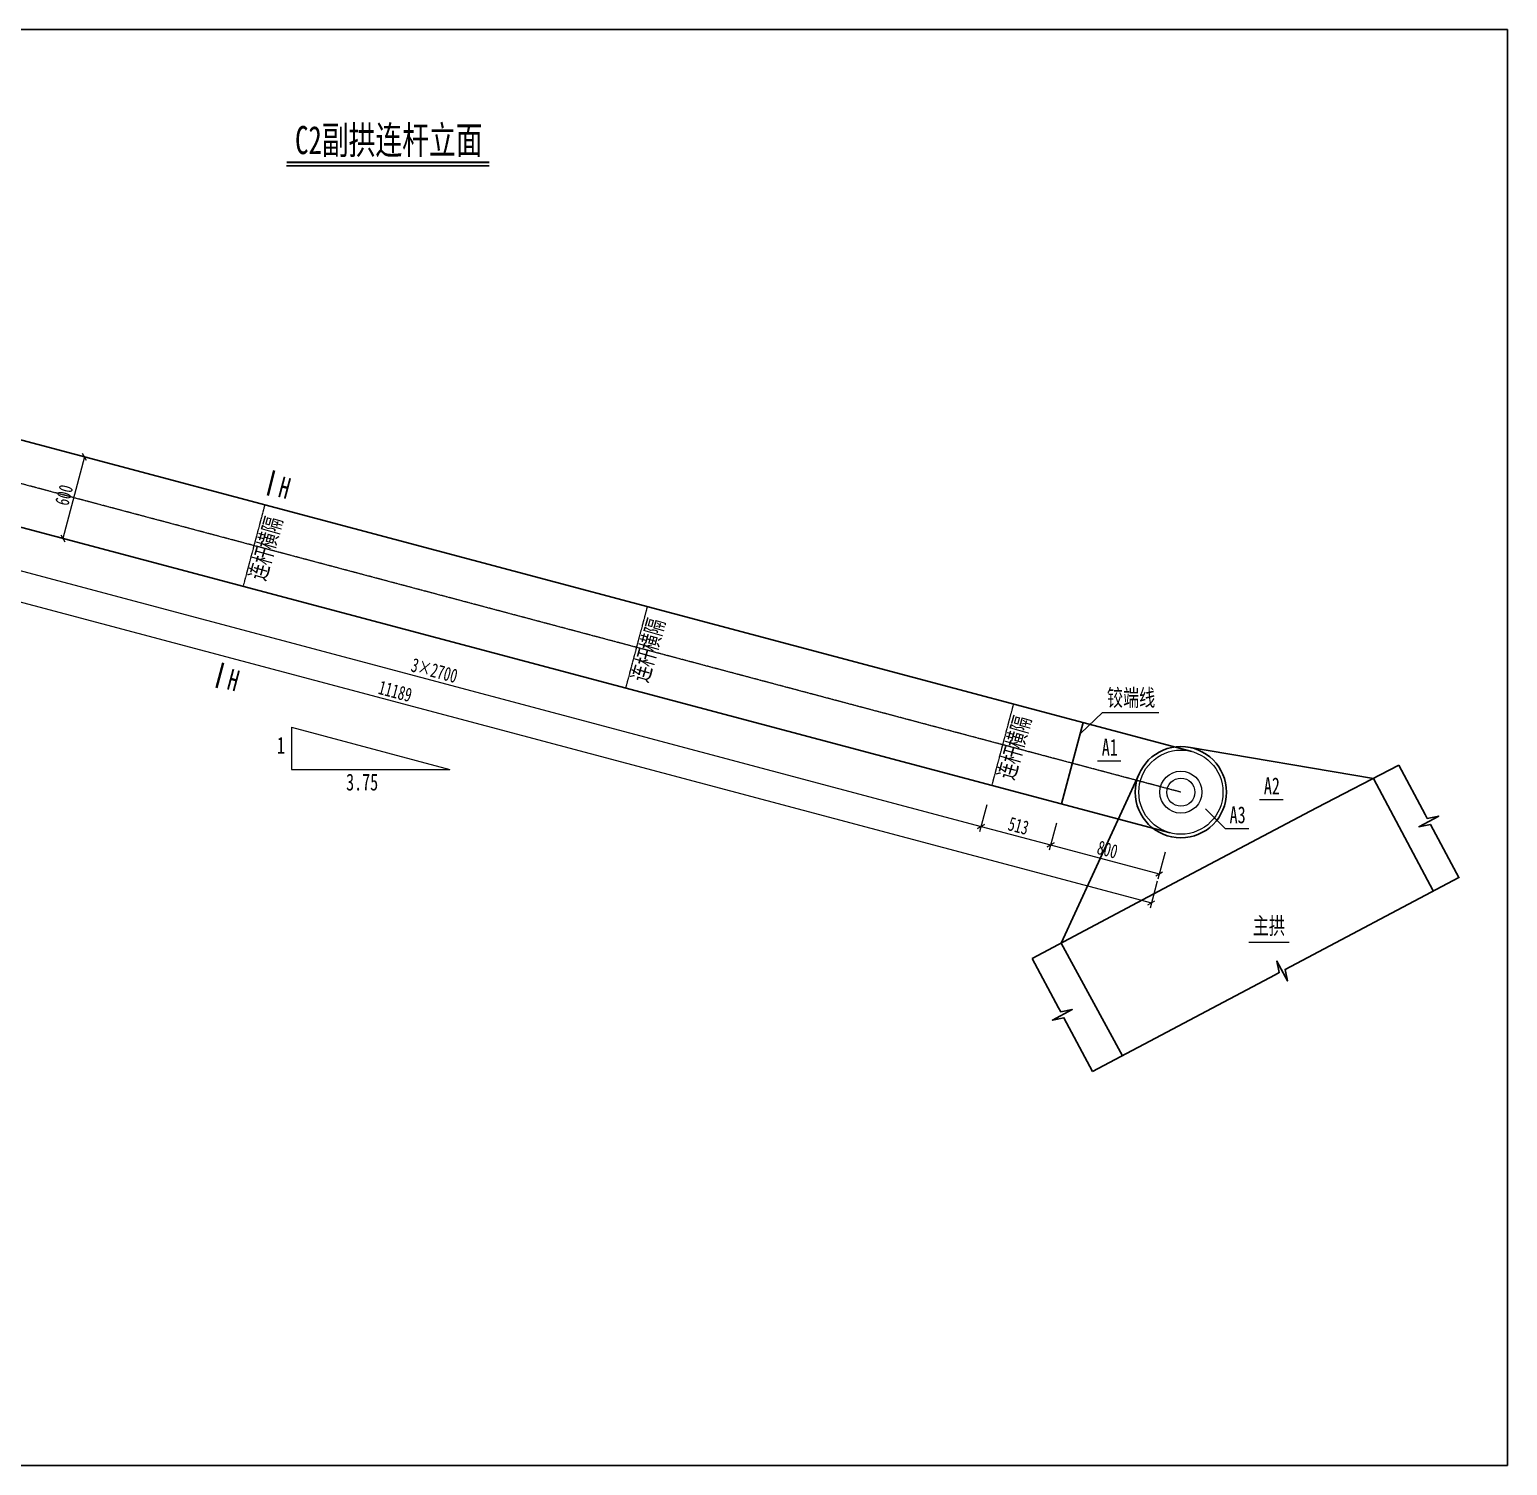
# Model space of a CAD drawing. Header units: millimetres. Extents: x -60009 to 63758, y -2164 to 95433.
# Drawn here: x 30469 to 41000, y 58436 to 68668 of the extents above; entities that cross this region are included whole.
import ezdxf
from ezdxf.enums import TextEntityAlignment as Align

# ---------------------------------------------------------------- set-up
doc = ezdxf.new("R2010")
doc.units = ezdxf.units.MM
doc.linetypes.add('CENTER2', pattern=[28.575, 19.05, -3.175, 3.175, -3.175])
doc.layers.get('Defpoints').update_dxf_attribs({"color": 8})
for name, color, linetype, lineweight in [('中心线', 2, 'CENTER2', 15), ('文字', 7, 'Continuous', 15), ('标注线及字体', 2, 'Continuous', 15), ('粗线', 3, 'Continuous', 35), ('细实线', 4, 'Continuous', 15), ('钢板粗线', 1, 'Continuous', 25)]:
    doc.layers.add(name, color=color, linetype=linetype, lineweight=lineweight)
doc.styles.add('111', font='仿宋_GB2312.TTF', dxfattribs={"width": 0.7})
doc.styles.add('BM_Dim', font='仿宋_GB2312.TTF', dxfattribs={"width": 0.85})
doc.dimstyles.new('200', dxfattribs={"dimscale": 0, "dimtxt": 2.5, "dimasz": 1, "dimexe": 1, "dimexo": 1, "dimgap": 0.6, "dimtad": 1, "dimdec": 0, "dimdsep": 46, "dimtxsty": '111', "dimblk": 'OBLIQUE', "dimcen": 0, "dimclrd": 4, "dimclre": 4, "dimclrt": 4, "dimadec": 1, "dimazin": 2, "dimtfac": 1, "dimtdec": 0, "dimtix": 1, "dimtmove": 2, "dimatfit": 3, "dimfxl": 4, "dimfxlon": 1, "dimtolj": 1, "dimlwd": -1, "dimlwe": -1, "dimarcsym": 0})

# ---------------------------------------------------------------- blocks, each defined once
blk = doc.blocks.new('_Oblique')
at = {"color": 0, "linetype": 'ByBlock', "lineweight": -2}
blk.add_line((-0.5, -0.5), (0.5, 0.5), dxfattribs=at)
blk = doc.blocks.new('*D312')
at = {"layer": 'Defpoints', "color": 0, "transparency": 16777216}
for p in [(29500, 65363), (37327, 63281), (37249, 62989)]:
    blk.add_point(p, dxfattribs=at)
at = {"layer": '细实线', "color": 4, "transparency": 16777216}
for p, q in [((29463, 65226), (29412, 65033)), ((29422, 65072), (37249, 62989)), ((37291, 63144), (37239, 62951))]:
    blk.add_line(p, q, dxfattribs=at)
at = {"layer": '细实线', "color": 4, "transparency": 16777216, "xscale": 40, "yscale": 40, "zscale": 40}
for p, rotation in [((29422, 65072), 165.1039070504746), ((37249, 62989), 345.1039070504746)]:
    blk.add_blockref('_Oblique', p, dxfattribs=dict(at, rotation=rotation))
at = {"layer": '细实线', "color": 4, "transparency": 16777216, "insert": (33354, 64100), "char_height": 100, "attachment_point": 5, "rotation": 345.1039, "style": '111'}
blk.add_mtext('\\A1;3×2700', dxfattribs=at)
blk = doc.blocks.new('*D313')
at = {"layer": 'Defpoints', "color": 0, "transparency": 16777216}
for p in [(37327, 63281), (37823, 63149), (37745, 62858)]:
    blk.add_point(p, dxfattribs=at)
at = {"layer": '细实线', "color": 4, "transparency": 16777216}
for p, q in [((37291, 63144), (37239, 62951)), ((37249, 62989), (37745, 62858)), ((37786, 63012), (37735, 62819))]:
    blk.add_line(p, q, dxfattribs=at)
at = {"layer": '细实线', "color": 4, "transparency": 16777216, "xscale": 40, "yscale": 40, "zscale": 40}
for p, rotation in [((37249, 62989), 165.1039070504658), ((37745, 62858), 345.1039070504658)]:
    blk.add_blockref('_Oblique', p, dxfattribs=dict(at, rotation=rotation))
at = {"layer": '细实线', "color": 4, "transparency": 16777216, "insert": (37516, 62993), "char_height": 100, "attachment_point": 5, "rotation": 345.1039, "style": '111'}
blk.add_mtext('\\A1;513', dxfattribs=at)
blk = doc.blocks.new('*D314')
at = {"layer": 'Defpoints', "color": 0, "transparency": 16777216}
for p in [(37823, 63149), (38596, 62943), (38518, 62652)]:
    blk.add_point(p, dxfattribs=at)
at = {"layer": '细实线', "color": 4, "transparency": 16777216}
for p, q in [((37786, 63012), (37735, 62819)), ((37745, 62858), (38518, 62652)), ((38560, 62806), (38508, 62613))]:
    blk.add_line(p, q, dxfattribs=at)
at = {"layer": '细实线', "color": 4, "transparency": 16777216, "xscale": 40, "yscale": 40, "zscale": 40}
for p, rotation in [((37745, 62858), 165.1039070504736), ((38518, 62652), 345.1039070504736)]:
    blk.add_blockref('_Oblique', p, dxfattribs=dict(at, rotation=rotation))
at = {"layer": '细实线', "color": 4, "transparency": 16777216, "insert": (38150, 62824), "char_height": 100, "attachment_point": 5, "rotation": 345.1039, "style": '111'}
blk.add_mtext('\\A1;800', dxfattribs=at)
blk = doc.blocks.new('*D315')
at = {"layer": 'Defpoints', "color": 0, "transparency": 16777216}
for p in [(27782, 65820), (38596, 62943), (38463, 62445)]:
    blk.add_point(p, dxfattribs=at)
at = {"layer": '细实线', "color": 4, "transparency": 16777216}
for p, q in [((27691, 65476), (27640, 65282)), ((27650, 65321), (38463, 62445)), ((38504, 62599), (38453, 62406))]:
    blk.add_line(p, q, dxfattribs=at)
at = {"layer": '细实线', "color": 4, "transparency": 16777216, "xscale": 40, "yscale": 40, "zscale": 40}
for p, rotation in [((27650, 65321), 165.1039070504737), ((38463, 62445), 345.1039070504738)]:
    blk.add_blockref('_Oblique', p, dxfattribs=dict(at, rotation=rotation))
at = {"layer": '细实线', "color": 4, "transparency": 16777216, "insert": (33075, 63952), "char_height": 100, "attachment_point": 5, "rotation": 345.1039, "style": '111'}
blk.add_mtext('\\A1;11189', dxfattribs=at)
blk = doc.blocks.new('*D341')
at = {"layer": 'Defpoints', "color": 0, "transparency": 16777216}
for p in [(31082, 65563), (30707, 65042), (30928, 64983)]:
    blk.add_point(p, dxfattribs=at)
at = {"layer": '细实线', "color": 4, "transparency": 16777216}
for p, q in [((30861, 65622), (30707, 65042)), ((31016, 65580), (30822, 65632)), ((30861, 65001), (30668, 65052))]:
    blk.add_line(p, q, dxfattribs=at)
at = {"layer": '细实线', "color": 4, "transparency": 16777216, "xscale": 40, "yscale": 40, "zscale": 40}
for p, rotation in [((30861, 65622), 75.10390705047378), ((30707, 65042), 255.1039070504737)]:
    blk.add_blockref('_Oblique', p, dxfattribs=dict(at, rotation=rotation))
at = {"layer": '细实线', "color": 4, "transparency": 16777216, "insert": (30715, 65350), "char_height": 100, "attachment_point": 5, "rotation": 75.1039, "style": '111'}
blk.add_mtext('\\A1;600', dxfattribs=at)
blk = doc.blocks.new('*D546')
at = {"layer": 'Defpoints', "color": 0, "transparency": 16777216}
for p in [(27431, 66224), (27431, 66224), (27360, 66044), (26431, 65855), (38673, 63233)]:
    blk.add_point(p, dxfattribs=at)
at = {"layer": '细实线', "color": 4, "transparency": 16777216}
blk.add_arc((27431, 66224), 193, 200.2458, 345.1039, dxfattribs=at)
at = {"layer": '细实线', "color": 4, "transparency": 16777216, "xscale": 40, "yscale": 40, "zscale": 40}
for p, rotation in [((27250, 66157), 110.2457707689785), ((27617, 66174), 75.10390705047371)]:
    blk.add_blockref('_Oblique', p, dxfattribs=dict(at, rotation=rotation))
at = {"layer": '细实线', "color": 4, "transparency": 16777216, "insert": (27437, 66102), "char_height": 100, "attachment_point": 5, "rotation": 2.6748, "style": '111'}
blk.add_mtext('\\A1;144.9%%d', dxfattribs=at)

msp = doc.modelspace()

# ---------------------------------------------------------------- linework, layer by layer
at = {"color": 4}
msp.add_line((32301, 67697), (33745, 67697), dxfattribs=at)
at = {"color": 6, "const_width": 14.4}
msp.add_lwpolyline([(32301, 67721), (33745, 67721)], dxfattribs=at)
at = {"color": 4}
for points in [[(40655.9, 62619.6), (40451.3, 63003.3), (40369.4, 62986.9), (40510.6, 63062.2), (40428.7, 63045.7), (40413.7, 63073.9), (40226.4, 63425.3)], [(40652.3, 62626.3), (39415.7, 61969.9), (39432, 61888), (39356.9, 62029.3), (39373.3, 61947.4), (39345, 61932.4), (38044, 61241.8)], [(38044, 61241.8), (37839.4, 61625.6), (37757.5, 61609.1), (37898.7, 61684.4), (37816.8, 61667.9), (37801.8, 61696.2), (37614.4, 62047.5)]]:
    msp.add_lwpolyline(points, dxfattribs=at)
at = {"layer": 'Defpoints'}
msp.add_lwpolyline([(25599.8, 68667.5), (40999.8, 68667.5), (40999.8, 58435.5), (25599.8, 58435.5)], close=True, dxfattribs=at)
at = {"layer": '中心线', "ltscale": 0.15}
for p, q in [((38673, 63233.1), (27430.9, 66223.6)), ((31992.4, 64699.8), (32146.7, 65279.6)), ((34718.1, 63974.7), (34872.3, 64554.6)), ((37326.9, 63280.8), (37481.2, 63860.6))]:
    msp.add_line(p, q, dxfattribs=at)
at = {"layer": '粗线'}
for p, q in [((32165.8, 65347.2), (32213.1, 65525.3)), ((31801, 63976), (31848.4, 64154.1))]:
    msp.add_line(p, q, dxfattribs=at)
at = {"layer": '细实线'}
for p, q in [((38114.1, 63800.4), (37956.6, 63652)), ((38114.1, 63800.4), (38515.1, 63800.4)), ((32336.4, 63695.7), (32336.4, 63395.7)), ((32336.4, 63695.7), (33464.2, 63395.7)), ((32336.4, 63395.7), (33464.2, 63395.7)), ((38078, 63455.7), (38246.1, 63455.7)), ((38988.6, 62974), (38849.3, 63114.9)), ((39232.8, 63180.3), (39400.8, 63180.3)), ((38988.6, 62974), (39156.7, 62974)), ((39158.2, 62163.8), (39444.8, 62163.8))]:
    msp.add_line(p, q, dxfattribs=at)
for radius in [300, 150, 100]:
    msp.add_circle((38673, 63233.1), radius, dxfattribs=at)
at = {"layer": '钢板粗线'}
for p, q in [((38750.1, 63523.1), (28767.8, 66178.4)), ((38595.9, 62943.2), (27782.5, 65819.7)), ((37822.8, 63148.9), (37977, 63728.7)), ((40045.3, 63331.2), (38727.1, 63553.6)), ((37820.5, 62157.3), (38377.7, 63368.9))]:
    msp.add_line(p, q, dxfattribs=at)
at = {"layer": '钢板粗线', "color": 8}
for p, q in [((40045.3, 63331.2), (40469.8, 62529.4)), ((38256.4, 61354.6), (37820.5, 62157.3))]:
    msp.add_line(p, q, dxfattribs=at)
at = {"layer": '钢板粗线'}
msp.add_lwpolyline([(40226.4, 63425.3), (39639.7, 63120.5), (38627.7, 62587.8), (37614.4, 62047.5)], dxfattribs=at)
msp.add_circle((38673, 63233.1), 325, dxfattribs=at)

# ---------------------------------------------------------------- texts
at = {"layer": '文字', "style": 'BM_Dim', "width": 0.7}
for p in [(32267.6, 65330.4), (31902.8, 63959.3)]:
    msp.add_text('H', height=150, rotation=345.10391, dxfattribs=at).set_placement(p, align=Align.CENTER)
for p in [(32242.9, 64943.6), (34968.6, 64218.6), (37577.4, 63524.6)]:
    msp.add_text('连杆横隔', height=120, rotation=74.1051, dxfattribs=at).set_placement(p, align=Align.BOTTOM_CENTER)
for s, p in [('铰端线', (38318, 63810.7)), ('1', (32260.6, 63471.3)), ('A1', (38166.6, 63457.3)), ('3.75', (32839, 63209.1)), ('A2', (39321.3, 63181.9)), ('A3', (39077.2, 62975.6)), ('主拱', (39299.9, 62185.7))]:
    msp.add_text(s, height=120, dxfattribs=at).set_placement(p, align=Align.BOTTOM_CENTER)
at = {"layer": '标注线及字体', "color": 0, "style": '111', "width": 0.7}
msp.add_text('C2副拱连杆立面', height=200, dxfattribs=at).set_placement((33029.1, 67884.3), align=Align.MIDDLE)

# ---------------------------------------------------------------- dimensions: what is measured, and where the dimension line sits
at = {"layer": '细实线'}
dim = msp.add_angular_dim_2l(base=(27360.2, 66044), line1=((27430.9, 66223.6), (26430.9, 65854.8)), line2=((38673, 63233.1), (27430.9, 66223.6)), dimstyle='200', override={"dimscale": 40, "dimblk": 'Oblique'}, dxfattribs=at)
dim.commit()
dim.dimension.update_dxf_attribs({"geometry": '*D546', "text_midpoint": (27436.5, 66102.4)})
for p1, p2, distance, picture, middle in [((27782.5, 65819.7), (38595.9, 62943.2), -516, '*D315', (33074.9, 63952)), ((31081.9, 65562.9), (30927.6, 64983), -228.6, '*D341', (30714.7, 65350.1)), ((37326.9, 63280.8), (37822.8, 63148.9), -301.5, '*D313', (37515.7, 62992.6)), ((37822.8, 63148.9), (38595.9, 62943.2), -301.5, '*D314', (38150.2, 62823.9))]:
    dim = msp.add_aligned_dim(p1=p1, p2=p2, distance=distance, dimstyle='200', override={"dimscale": 40, "dimblk": 'Oblique'}, dxfattribs=at)
    dim.commit()
    dim.dimension.update_dxf_attribs({"geometry": picture, "text_midpoint": middle})
dim = msp.add_aligned_dim(p1=(29499.6, 65362.9), p2=(37326.9, 63280.8), distance=-301.5, text='3×2700', dimstyle='200', override={"dimscale": 40, "dimtxsty": '111', "dimblk": 'Oblique'}, dxfattribs=at)
dim.commit()
dim.dimension.update_dxf_attribs({"geometry": '*D312', "text_midpoint": (33354.1, 64099.6)})

doc.saveas('drawing.dxf')
